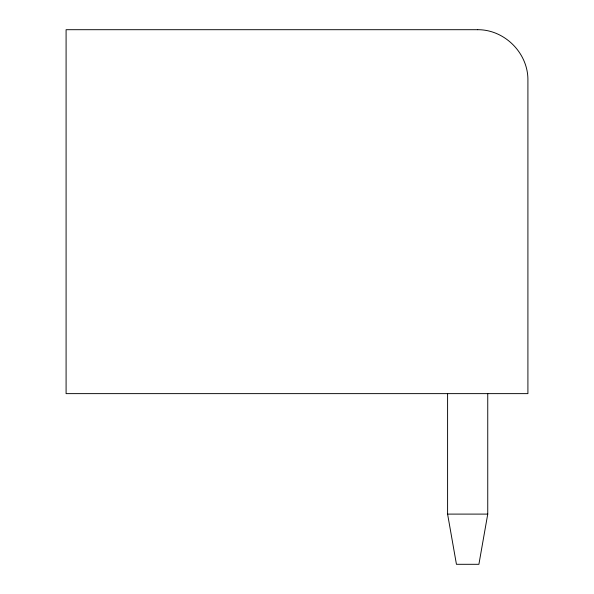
<?xml version="1.0" encoding="UTF-8"?>
<svg xmlns="http://www.w3.org/2000/svg" width="594" height="594" viewBox="0 0 594 594"><rect width="100%" height="100%" fill="white"/><g stroke="black" fill="none" stroke-linecap="round" stroke-linejoin="round"><path stroke-width="0.89" d="M487.748 393.547L487.748 514.1L478.898 564.3L456.444 564.3L447.594 514.1L447.594 393.547M447.594 514.1L487.748 514.1M477.71 29.7L66.09 29.7L66.09 393.629L527.91 393.629L527.91 79.9C528.073 53.029 504.573 29.529 477.71 29.7"/></g></svg>
